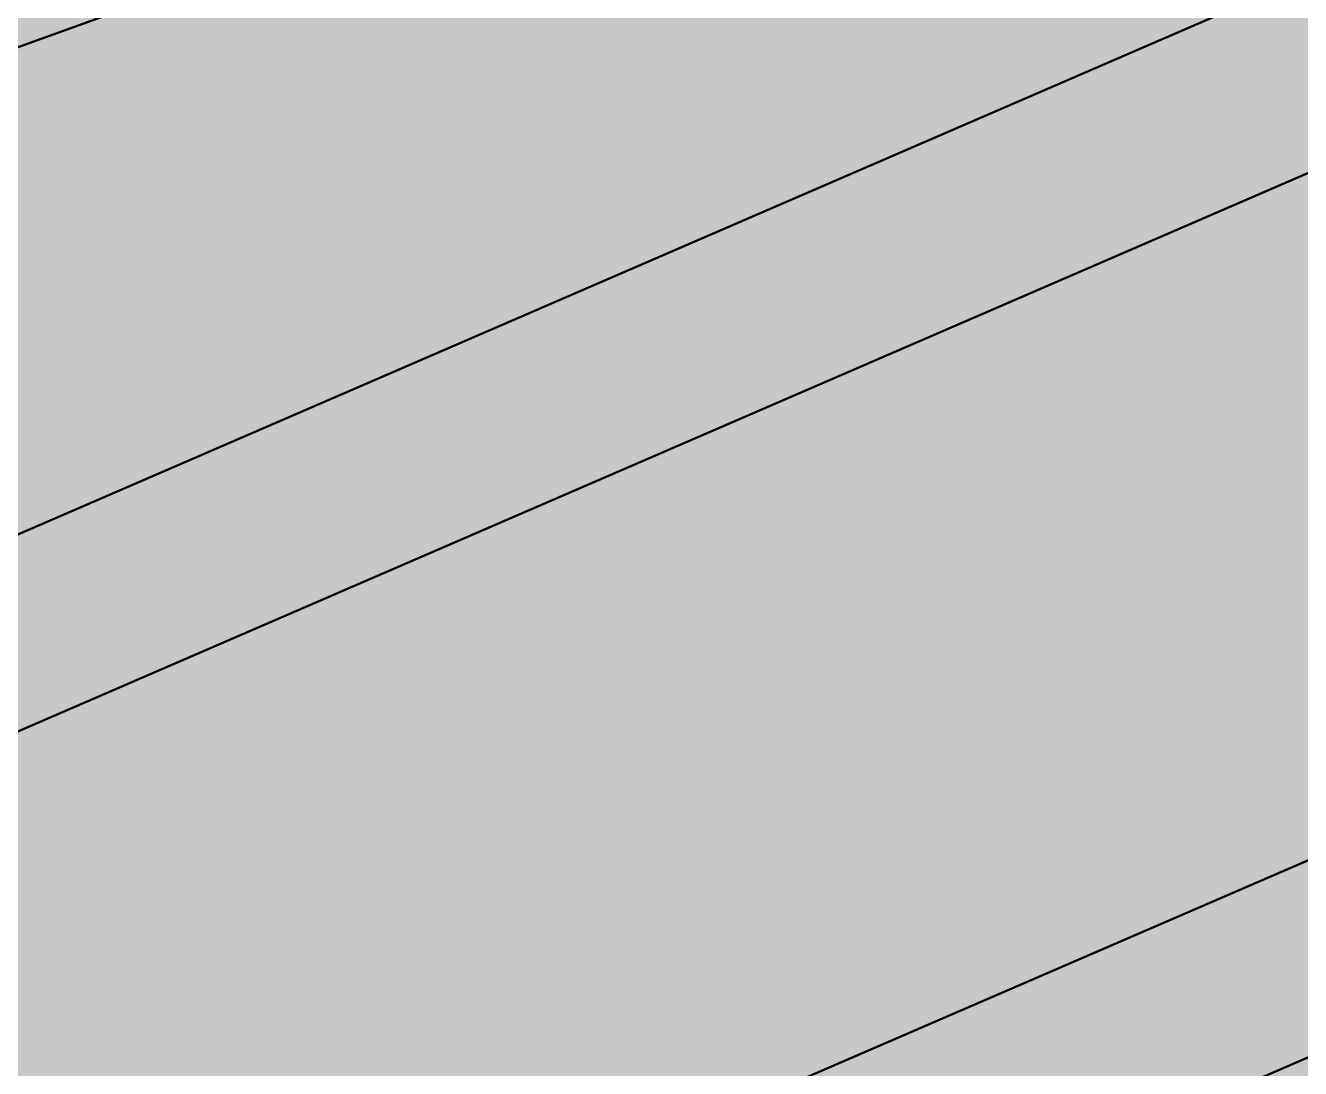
# Model space of a CAD drawing. Header units: metres. Extents: x -902 to -724, y 0 to 650.
# Drawn here: x -892.32413 to -892.28785, y 589.9693 to 589.99897 of the extents above; entities that cross this region are included whole.
import ezdxf

# ---------------------------------------------------------------- set-up
doc = ezdxf.new("R2010")
doc.units = ezdxf.units.M
for name, color, linetype, lineweight in [('D-BDGE-FLOOR', 7, 'Continuous', 50), ('D-BDGE-FLOOR-PAT', 7, 'Continuous', 50), ('D-BDGE-FNDN', 7, 'Continuous', 50), ('D-BDGE-FRAMING', 7, 'Continuous', 50)]:
    doc.layers.add(name, color=color, linetype=linetype, lineweight=lineweight)

# ---------------------------------------------------------------- blocks, each defined once
blk = doc.blocks.new('Floors 6 - Floors 6-5450700-3D VIEW')
at = {"layer": 'D-BDGE-FLOOR-PAT', "true_color": 0xc0c0c0, "transparency": 33554647}
blk.add_hatch(color=9, dxfattribs=at).paths.add_polyline_path([(-895.57402, 588.706836), (-889.038759, 591.058199), (-889.055087, 591.183035), (-895.59309, 588.852449), (-895.578788, 588.743239)])
blk = doc.blocks.new('01_SFO_FRP_Pile_CastInPlace_CS - CAST-IN-PLACE PILE - 0750-V41-3D VIEW')
at = {"layer": 'D-BDGE-FNDN', "true_color": 0xc0c0c0, "transparency": 33554647}
h = blk.add_hatch(color=9, dxfattribs=at)
h.paths.add_polyline_path([(-892.684744, 589.617862), (-892.064563, 589.842074), (-892.065538, 590.109907), (-892.684744, 589.88918), (-892.684744, 589.618524)])
h.paths.add_polyline_path([(-892.684744, 589.896899), (-892.064563, 590.120553), (-892.064642, 590.15092), (-892.684744, 589.931277), (-892.684744, 589.897326)])
blk = doc.blocks.new('07_STR_DPS_PermadecPanel - 07_STR_DPS_PermadecPanel-V45-3D VIEW')
at = {"layer": 'D-BDGE-FRAMING', "color": 9, "true_color": 0xbfbfbf}
for p, q in [((-891.654978, 590.243438), (-893.250142, 589.553056)), ((-891.792743, 590.189417), (-893.326485, 589.525618))]:
    blk.add_line(p, q, dxfattribs=at)
at = {"layer": 'D-BDGE-FRAMING', "color": 9, "true_color": 0xc8c8c8}
blk.add_line((-891.996444, 590.120803), (-893.592809, 589.4299), dxfattribs=at)
at = {"layer": 'D-BDGE-FRAMING', "color": 9, "true_color": 0xc9c9c9}
blk.add_line((-892.072819, 590.093351), (-892.72664, 589.810379), dxfattribs=at)

msp = doc.modelspace()

# ---------------------------------------------------------------- hatches: boundary and pattern name
at = {"layer": 'D-BDGE-FLOOR-PAT', "lineweight": 5, "true_color": 0xc0c0c0, "transparency": 33554647}
h = msp.add_hatch(color=9, dxfattribs=at)
h.paths.add_polyline_path([(-888.860224, 586.586869), (-888.860224, 586.590821), (-895.346085, 588.583367), (-895.34467, 588.661888), (-888.860224, 586.669777), (-883.086861, 589.168018), (-892.314237, 592.008657), (-898.546337, 589.776669), (-898.574598, 589.785689), (-898.572948, 589.576422), (-888.873063, 586.590821)])
h.paths.add_polyline_path([(-888.753615, 586.633001), (-882.97491, 589.133554), (-882.980246, 589.135196), (-888.758951, 586.634643)])
for points in [[(-895.666824, 588.797065), (-889.134071, 591.144949), (-889.140742, 591.14724), (-895.673192, 588.799253), (-895.667647, 588.797348)], [(-895.66866, 588.683832), (-889.135908, 591.031726), (-889.134071, 591.144949), (-895.666824, 588.797065), (-895.668287, 588.706836)]]:
    msp.add_hatch(color=9, dxfattribs=at).paths.add_polyline_path(points)

# ---------------------------------------------------------------- linework, layer by layer
at = {"layer": 'D-BDGE-FLOOR', "color": 253, "true_color": 0xa1a1a1}
msp.add_line((-890.286924, 590.730611), (-895.666824, 588.797065), dxfattribs=at)

# ---------------------------------------------------------------- block references
msp.add_blockref('Floors 6 - Floors 6-5450700-3D VIEW', (0, 0), dxfattribs=at)
at = {"layer": 'D-BDGE-FNDN', "color": 7, "true_color": 0xfdfdfd}
msp.add_blockref('01_SFO_FRP_Pile_CastInPlace_CS - CAST-IN-PLACE PILE - 0750-V41-3D VIEW', (0, 0), dxfattribs=at)
at = {"layer": 'D-BDGE-FRAMING', "color": 9, "true_color": 0xbfbfbf}
msp.add_blockref('07_STR_DPS_PermadecPanel - 07_STR_DPS_PermadecPanel-V45-3D VIEW', (0, 0), dxfattribs=at)

doc.saveas('drawing.dxf')
